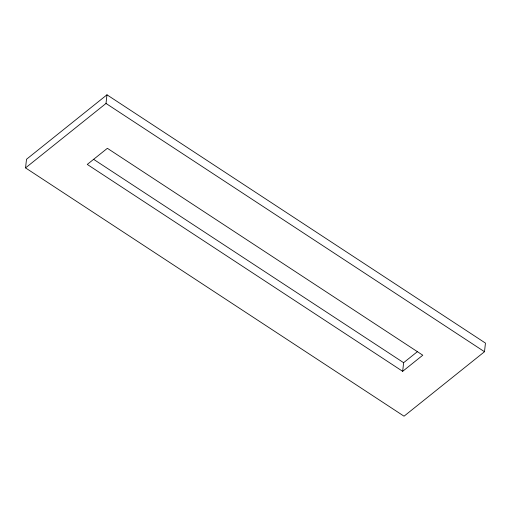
<?xml version="1.0" encoding="UTF-8"?>
<svg xmlns="http://www.w3.org/2000/svg" width="511" height="511" viewBox="0 0 511 511"><rect width="100%" height="100%" fill="white"/><g stroke="black" fill="none" stroke-linecap="round" stroke-linejoin="round"><path stroke-width="0.77" d="M25.55 167.902L26.502 159.272L106.965 94.81L485.45 343.098L484.498 351.728L404.035 416.19L25.55 167.902L106.013 103.446L106.965 94.81M402.668 371.325L422.782 355.209L107.38 148.305L87.266 164.421L402.668 371.325L403.62 362.695L417.64 351.466M106.013 103.446L484.498 351.728M93.551 159.285L403.62 362.695"/></g></svg>
